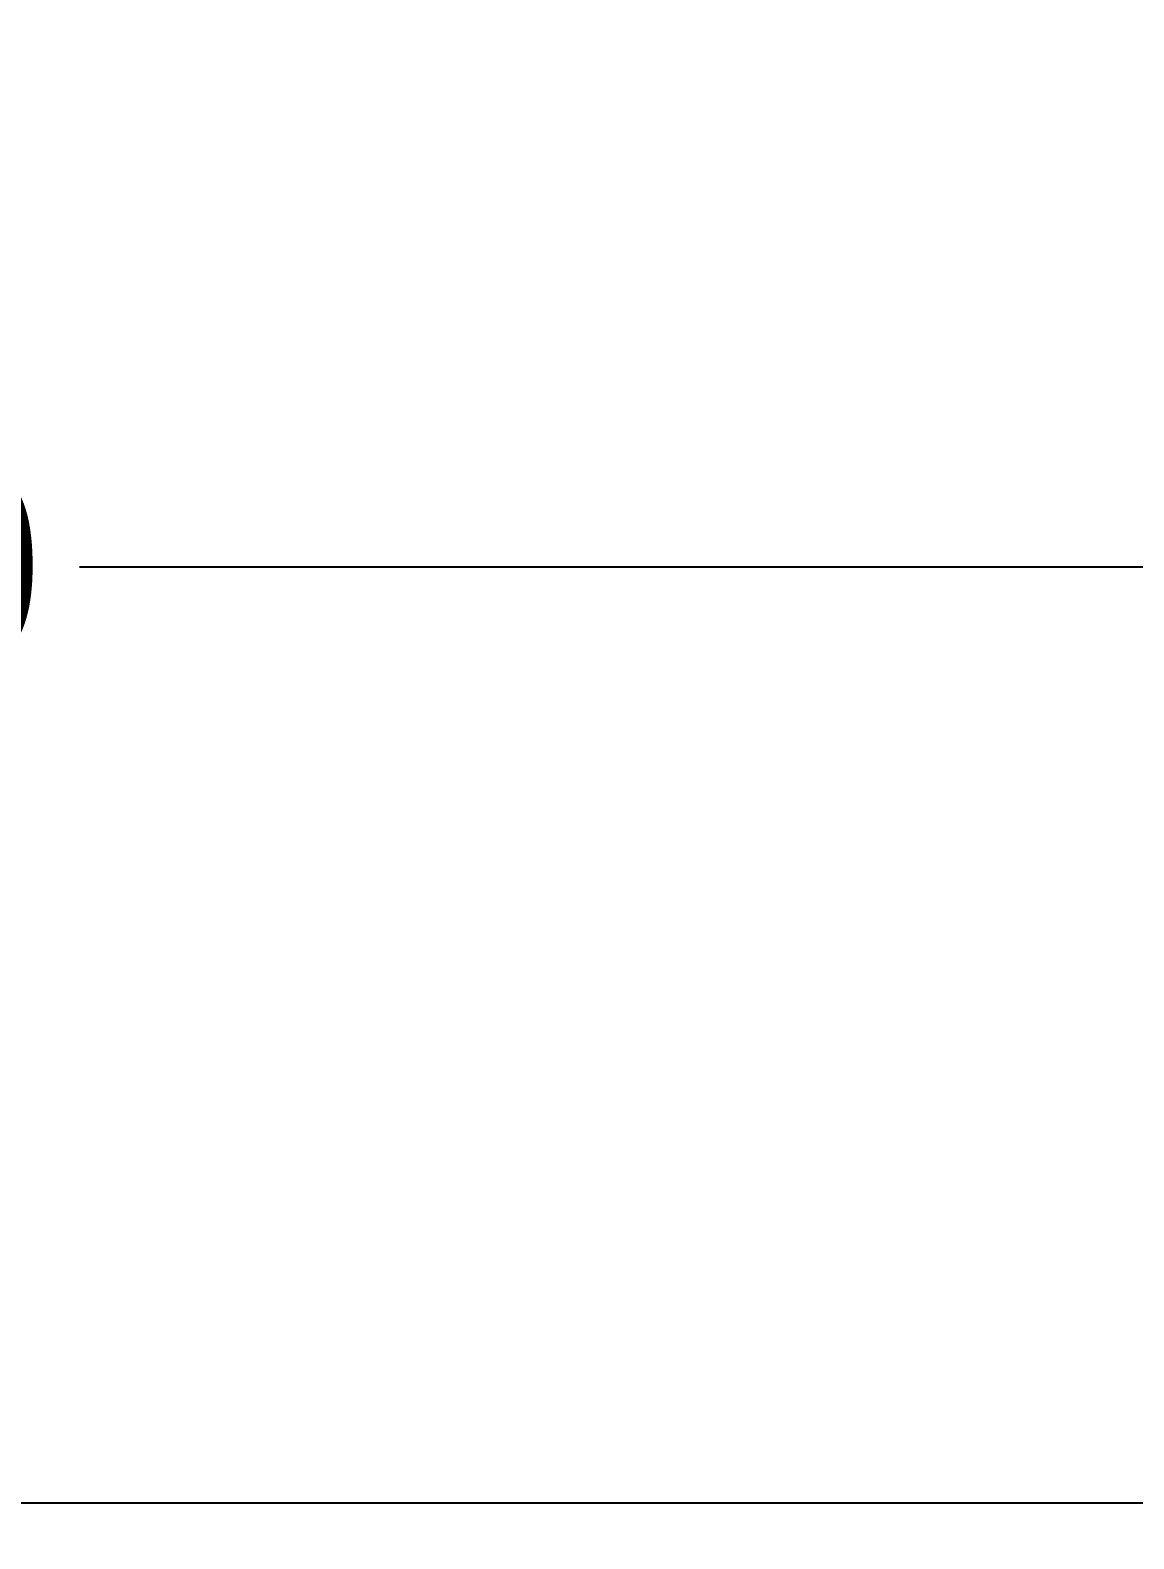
# Model space of a CAD drawing. Header units: metres. Extents: x 31500 to 1073645, y -1029792 to 61053.
# Drawn here: x 116501 to 117063, y -546100 to -545332 of the extents above; entities that cross this region are included whole.
import ezdxf

# ---------------------------------------------------------------- set-up
doc = ezdxf.new("R2010")
doc.units = ezdxf.units.M
doc.header["$PDMODE"] = 65
doc.layers.add('TG-KOTY', color=2, linetype='Continuous', lineweight=18)
doc.dimstyles.new('100', dxfattribs={"dimscale": 100, "dimtxt": 1, "dimasz": 0.5, "dimexe": 0.18, "dimexo": 0.0625, "dimgap": 0.09, "dimtad": 0, "dimtih": 1, "dimtoh": 1, "dimdec": 0, "dimzin": 0, "dimdsep": 46, "dimtxsty": 'Standard', "dimcen": 0.09, "dimadec": 0, "dimazin": 0, "dimtfac": 1, "dimtdec": 4, "dimtofl": 0, "dimtmove": 0, "dimatfit": 3, "dimfxl": 1, "dimtolj": 1, "dimtzin": 0, "dimarcsym": 0})

# ---------------------------------------------------------------- blocks, each defined once
blk = doc.blocks.new('*D3825')
at = {"layer": 'DEFPOINTS', "color": 0}
for p in [(135438.48, -545331.86), (108658.5, -547322.9), (108658.5, -548431.86)]:
    blk.add_point(p, dxfattribs=at)
at = {"layer": 'TG-KOTY', "color": 0, "lineweight": -2}
for p, q in [((135438.48, -545338.11), (135438.48, -547340.9)), ((108658.5, -548425.61), (108658.5, -547304.9)), ((108708.5, -547322.9), (121814.49, -547322.9)), ((135388.48, -547322.9), (122282.49, -547322.9))]:
    blk.add_line(p, q, dxfattribs=at)
at = {"layer": 'TG-KOTY', "color": 0}
for points in [[(108708.5, -547314.56), (108708.5, -547331.23), (108658.5, -547322.9)], [(135388.48, -547331.23), (135388.48, -547314.56), (135438.48, -547322.9)]]:
    blk.add_solid(points, dxfattribs=at)
at = {"layer": 'TG-KOTY', "color": 0, "insert": (122048.49, -547322.9), "char_height": 100, "attachment_point": 5}
blk.add_mtext('\\A1;26780', dxfattribs=at)
blk = doc.blocks.new('*D3878')
at = {"layer": 'DEFPOINTS', "color": 0}
for p in [(120358.5, -545605.36), (112358.5, -546081.86), (120358.5, -546081.86)]:
    blk.add_point(p, dxfattribs=at)
at = {"layer": 'TG-KOTY', "color": 0, "lineweight": -2}
for p, q in [((112358.5, -546075.61), (112358.5, -545587.36)), ((120358.5, -546075.61), (120358.5, -545587.36)), ((112408.5, -545605.36), (116191.16, -545605.36)), ((120308.5, -545605.36), (116525.83, -545605.36))]:
    blk.add_line(p, q, dxfattribs=at)
at = {"layer": 'TG-KOTY', "color": 0}
for points in [[(112408.5, -545597.03), (112408.5, -545613.69), (112358.5, -545605.36)], [(120308.5, -545613.69), (120308.5, -545597.03), (120358.5, -545605.36)]]:
    blk.add_solid(points, dxfattribs=at)
at = {"layer": 'TG-KOTY', "color": 0, "insert": (116358.5, -545605.36), "char_height": 100, "attachment_point": 5}
blk.add_mtext('\\A1;8000', dxfattribs=at)

msp = doc.modelspace()

# ---------------------------------------------------------------- linework, layer by layer
msp.add_line((112358.5, -546081.86), (120358.5, -546081.86))

# ---------------------------------------------------------------- dimensions: what is measured, and where the dimension line sits
at = {"layer": 'TG-KOTY'}
for base, p1, p2, picture, middle in [((108658.5, -547322.9), (135438.48, -545331.86), (108658.5, -548431.86), '*D3825', (122048.49, -547322.9)), ((120358.5, -545605.36), (112358.5, -546081.86), (120358.5, -546081.86), '*D3878', (116358.5, -545605.36))]:
    dim = msp.add_linear_dim(base=base, p1=p1, p2=p2, dimstyle='100', dxfattribs=at)
    dim.commit()
    dim.dimension.update_dxf_attribs({"geometry": picture, "text_midpoint": middle})

doc.saveas('drawing.dxf')
